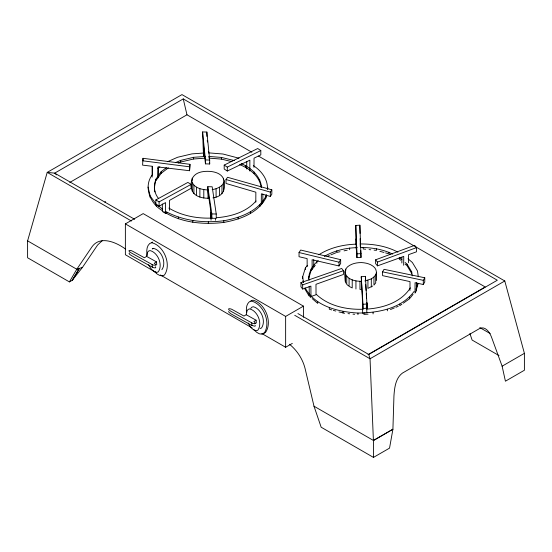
<?xml version="1.0" encoding="UTF-8"?>
<svg xmlns="http://www.w3.org/2000/svg" width="552" height="552" viewBox="0 0 552 552"><rect width="100%" height="100%" fill="white"/><g stroke="black" fill="none" stroke-linecap="round" stroke-linejoin="round"><path stroke-width="0.83" d="M210.519 218.378L210.526 209.229L207.787 190.606L207.787 186.686L212.175 186.79L216.239 214.017L216.239 218.357L211.851 218.254L211.03 212.665L211.03 220.151M215.418 220.255L215.418 218.592M362.409 309.789L362.409 299.377L361.243 276.745L365.424 276.352L367.156 308.126L362.974 308.513L362.623 302.855L362.623 313.267L365.134 313.032M366.804 312.88L366.804 302.468L367.156 308.126M246.723 169.022L246.758 161.488M249.821 171.037L249.877 160.163L227.293 171.037L224.195 169.015L224.195 165.096L257.715 148.529L260.813 150.544L260.813 154.891L254.044 158.155L253.996 167.359M401.863 262.98L401.89 257.335M403.684 265.27L403.733 256.404L377.451 265.871L375.629 263.573L375.629 259.799L414.649 245.336L416.47 247.634L416.47 251.822L408.583 254.658L408.535 262.724M409.95 290.449L410.005 281.61L382.57 275.641L382.57 271.86L384.033 269.321L424.764 277.773L424.764 281.962L423.301 284.508L415.069 282.714L415 293.16M416.518 282.583L416.463 290.614L415.366 292.525M255.797 202.204L255.859 192.206L226.016 183.457L226.016 179.538L227.534 177.282L271.839 189.84L271.839 194.187L270.321 196.443L261.365 193.821L261.296 204.647L262.814 202.391L262.869 194.062M155.623 265.236L156.74 264.567L156.513 261.896L154.27 263.235C157.375 265.153 153.849 265.871 152.124 264.518L131.224 252.906C126.16 249.952 130.534 249.663 133.363 251.622L144.389 257.75L146.632 256.404L147.543 252.25L148.626 251.056L150.034 250.567C158.051 252.547 163.144 265.07 158.265 271.867L156.851 272.357C152.752 272.046 150.344 268.01 148.626 264.718M254.651 323.893L256.335 322.885L256.1 320.208L253.858 321.554C256.97 323.465 253.444 324.183 251.719 322.837L230.812 311.224C225.754 308.271 230.129 307.975 232.958 309.941L243.984 316.068L246.22 314.723L247.137 310.569L248.214 309.375L249.628 308.885C257.639 310.866 262.738 323.389 257.853 330.186L256.445 330.676C252.347 330.365 249.932 326.322 248.221 323.037M152.159 177.123L152.083 166.262L142.588 165.131L143.002 158.307L189.985 164.317L189.571 170.72L157.92 166.952L157.996 177.813L158.355 166.98M189.571 170.72L189.985 164.317M162.447 210.671C150.248 203.971 143.058 186.486 152.414 174.667M157.348 177.04C152.959 183.312 153.566 192.745 158.596 198.527M154.353 187.963L155.905 179.069M209.67 198.223C202.95 198.596 193.138 196.719 191.682 188.922C189.667 179.131 193.683 172.728 203.571 171.548C210.94 170.665 222.228 171.982 224.077 180.67C225.878 189.971 222.594 196.588 212.962 197.864M223.553 191.482L223.553 183.085L224.077 180.67M163.82 211.699C181.442 222.87 203.44 224.857 223.788 222.428C239.872 219.51 257.501 213.389 265.788 198.182L266.14 194.877M267.368 189.191C268.182 179.462 261.268 170.616 253.306 165.635M265.788 198.182L266.492 194.932M102.21 240.679L97.607 245.012L82.448 267.403L72.277 280.25L69.414 281.906L27.6 257.77L27.6 240.858L47.217 172.396L181.967 94.599L504.783 280.975L524.4 353.328L524.4 370.24L505.425 381.197L502.12 366.19L491.853 338.093C490.224 333.201 485.691 325.514 479.529 328.578L402.449 373.083C395.487 378.251 394.507 387.946 393.949 395.963L392.914 429.235L389.539 448.127L373.469 457.401L321.16 427.213L313.984 406.155L305.104 368.626C302.751 359.09 297.093 350.444 289.489 344.255M302.682 278.436L302.682 276.821L305.38 267.906L307.367 265.388M308.644 278.601C308.92 271.591 312.825 265.029 318.207 260.682M308.885 277.801L311.059 270.604L311.059 268.99M345.241 281.237C345.097 276.476 343.579 270.57 347.491 266.892C351.348 263.614 356.53 262.559 361.47 262.579C366.245 262.835 371.282 264.084 374.698 267.644C377.671 271.246 375.981 276.241 376.429 280.478M375.705 274.799L373.952 277.014L373.952 285.108L375.705 282.886L375.705 274.799L376.429 272.384M417.781 283.273L416.063 288.938L416.063 290.559M416.553 288.938L418.023 284.08M423.301 284.508L423.301 280.319L424.764 277.773M69.414 281.906L76.79 269.252L91.956 246.854C100.271 235.062 116.665 242.487 125.704 249.2M79.226 268.341L72.277 280.25L79.619 268.327M307.167 266.65L307.119 258.591L299.032 256.721L299.032 252.533L300.667 250.028L340.66 259.681L340.66 263.463L339.025 265.967L312.087 259.737L312.149 269.41M339.025 265.967L339.025 262.193L340.66 259.681M228.7 311.362L228.97 312.322L231.047 313.902L251.947 325.507L255.017 326.225L255.307 325.425M270.321 196.443L270.321 192.096L271.839 189.84M158.307 175.681L161.177 171.617L166.38 167.691M155.905 180.752L161.177 173.293L168.332 167.891M212.189 189.653C216.536 188.86 221.311 187.204 223.553 183.085M256.018 200.983C246.385 212.203 230.77 216.632 216.439 217.73M165.876 213.244L165.876 211.568C183.526 221.007 204.13 223.27 223.788 220.752C239.872 217.833 257.501 211.706 265.788 196.498M311.059 270.604L313.163 267.934M314.219 266.595L315.275 265.257M410.384 287.861C401.097 302.317 383.109 308.119 366.721 309.079M305.228 287.965C315.199 306.546 338.507 311.804 357.958 313.06C378.065 312.867 401.463 308.692 414.076 291.463M410.101 298.121L413.082 294.34M161.881 269.707C166.759 262.911 161.667 250.387 153.649 248.4L152.242 248.89L153.235 248.297M250.746 308.409L251.829 307.209L253.244 306.719C261.255 308.699 266.354 321.223 261.469 328.019L260.061 328.509M157.858 168.298L159.873 166.773M318.835 254.776C329.751 247.751 343.027 244.591 355.93 244.177M324.293 256.383C334.243 250.698 345.814 247.834 357.268 247.648M364.837 280.954L371.303 278.891L373.952 277.014M367.929 280.292L367.929 288.379L372.628 286.046M401.904 304.186L399.807 305.67L399.807 304.048M403.305 303.2L409.598 298.749L409.598 297.135M373.469 457.401L373.469 440.489L392.914 429.235L373.407 440.503L370.033 358.772L368.743 354.46L297.921 313.564M368.743 354.46L497.311 280.23L183.257 98.911L54.689 173.135L47.217 172.396L131.445 221.021M69.759 182.457L186.976 114.788L251.843 152.235M104.825 202.08L105.605 201.632M156.685 272.812L125.373 254.734L125.373 223.891L143.182 213.61L303.448 306.139L303.448 317.276M27.6 240.858L76.79 269.252L78.225 268.424M125.373 223.891L285.639 316.42L303.448 306.139M261.786 333.491L285.639 347.263L292.318 343.406M368.012 354.646L485.222 286.978L258.557 156.112M504.783 280.975L370.033 358.772L294.727 315.295M313.95 406.175L373.469 440.489M502.12 366.19L524.4 353.328M169.581 210.367L169.533 200.376L191.095 188.294L191.095 184.375L187.859 182.422L155.843 199.934L155.843 204.281L159.079 206.227L165.552 202.605L165.6 213.431L166.932 212.686M155.843 199.934L159.079 201.887L191.095 184.375M224.195 165.096L227.293 167.118L260.813 150.544M167.566 161.688L177.578 157.272L191.965 153.877L203.143 153.076M175.529 162.633L180.69 160.356L193.6 157.313L205.033 156.492M178.475 163.006L180.69 162.033L193.6 158.99L205.033 158.169M327.136 256.432L329.371 255.5M330.862 254.879L336.085 252.719M390.464 309.548L394.356 307.933M395.915 307.285L398.247 306.312M377.451 265.871L377.451 262.09L416.47 247.634M302.675 289.062L310.907 286.115L310.976 296.548L316.034 294.733L315.972 284.301L343.413 274.475L343.413 270.701L341.681 268.451L300.943 282.631L300.943 286.812L302.675 289.062L302.675 284.873L300.943 282.631M302.675 284.873L343.413 270.701M151.234 242.597L152.662 242.1M250.822 300.916L252.968 300.171C265.139 303.179 272.881 322.202 265.464 332.532L263.325 333.27M76.79 269.252L82.448 267.403M129.478 252.954C128.043 253.644 130.838 255.114 131.452 255.583L152.359 267.189C153.132 267.679 156.885 268.693 155.436 266.747M340.032 251.719L336.83 252.409L336.83 250.787M344.034 250.856L347.236 250.166M362.974 308.513L362.974 304.325L367.156 303.938M211.54 218.081C196.836 218.62 181.546 215.749 168.864 208.083M356.033 244.17L355.798 225.437L359.869 225.188L361.022 257.391L356.951 257.639L356.178 238.768L356.178 249.269M356.951 257.639L356.951 253.858L361.022 253.609M360.125 243.963C373.028 243.874 386.434 246.006 397.923 252.154M360.656 247.475C371.531 247.524 382.812 249.2 392.617 254.099M345.014 271.515C345.587 279.229 355.177 281.554 361.608 281.244M361.608 289.338L359.973 289.42L359.973 281.327M363.326 309.244C346.766 309.844 328.668 306.112 316.317 294.382M363.837 314.378L368.039 314.164M207.787 186.686L211.851 213.914L216.239 214.017M203.522 156.175L202.598 131.935L206.862 132.059L209.691 160.059L209.691 163.978L205.427 163.854L203.522 145.279L203.522 156.175L205.227 156.223M202.598 131.935L205.427 159.935L209.691 160.059M209.07 152.897L222.939 154.008L238.975 158.217M209.118 156.444L221.393 157.43L234.386 160.577M209.118 158.12L221.393 159.107L231.95 161.667M191.682 180.532C192.889 187.804 201.749 189.75 208 189.95M365.714 249.235L363.202 248.966L363.202 247.344M369.06 249.587L370.737 249.766M374.083 250.125L375.76 250.304M338.997 311.949L344.69 313.26M348.008 313.612L349.664 313.791M352.983 314.143L354.639 314.323M142.588 160.784L189.571 166.801M382.57 271.86L423.301 280.319M299.032 252.533L339.025 262.193M379.879 251.319L383.985 252.464M385.627 252.926L388.091 253.616M331.731 309.913L329.309 309.23L329.309 307.616M333.346 310.362L335.768 311.045M226.016 179.538L270.321 192.096M241.1 163.564C251.146 167.691 260.578 176.157 261.579 187.542M239.602 164.579C249.566 168.539 259.813 176.295 261.193 187.618M390.395 254.596L388.912 253.851L388.912 252.23M146.632 256.404L156.513 261.896M246.22 314.723L256.1 320.208M479.805 327.584L490.21 333.587M499.008 355.578L472.119 340.053L469.911 333.574M134.647 219.303L54.689 173.135L56.594 174.88M160.411 274.965L252.098 327.895M165.6 213.431L162.364 211.478L162.329 203.985M148.04 187.059L150.192 196.015L156.278 204.371L162.447 208.994M408.038 258.784L412.365 262.497L417.498 271.011L418.299 276.752M401.89 259.688L399.303 257.467L399.303 259.088L400.593 260.199M405.127 262.469L407.065 264.132L411.668 271.77L412.234 275.821M405.127 264.084L406.417 265.195M348.498 285.86L346.739 284.356L346.739 276.262M309.7 296.5L310.935 297.562M312.17 298.618L317.731 303.393L317.731 301.778M253.975 329.806L256.652 332.29L259.33 333.781L261.827 334.167L263.973 333.422C271.391 323.099 263.649 304.076 251.47 301.068L249.332 301.806C246.33 304.373 246.075 308.706 246.516 312.37M154.381 271.487L157.065 273.971L159.742 275.462L162.24 275.848L164.379 275.103C171.796 264.781 164.054 245.757 151.883 242.749L149.737 243.487C146.273 246.475 146.556 251.546 147.067 255.679M375.629 259.799L377.451 262.09M310.976 296.548L309.244 294.306L309.196 286.274M411.254 272.695L407.065 265.753L407.065 264.132M346.049 283.204L345.352 282.051L345.352 273.958M304.373 288.165L308.651 295.258M154.374 189.571L154.953 191.979M183.257 98.911L186.976 114.788M308.644 276.987L309.092 280.223M302.682 276.821L303.49 282.555M303.027 280.899L303.262 282.534M207.269 140.387L207.435 141.981M208.387 151.317L208.566 153.007M208.911 156.382L209.084 158.072M209.518 162.288L209.691 163.978M251.719 322.837L251.947 325.507M152.124 264.518L152.359 267.189M365.686 284.418L366.059 290.414M366.273 293.843L366.542 298.128M361.243 276.745L362.974 304.325M360.035 233.42L359.869 225.188M360.566 246.24L360.249 238.519L360.249 246.599M360.739 250.525L361.022 257.391M355.798 225.437L356.951 253.858M152.518 166.283L152.573 174.639M313.729 259.647L313.777 267.706M411.668 271.77L411.668 273.392M387.345 309.223L387.345 310.838M376.595 248.779L376.595 250.394M373.076 312.294L373.076 313.909M371.303 278.891L371.303 286.978M365.424 276.352L365.424 280.133M357.958 313.06L357.958 314.674M355.936 280.899L355.936 288.986M352.217 279.857L352.217 287.944L349.085 286.364L349.085 278.277M349.637 248.034L349.637 249.649M345.738 269.107L345.738 270.721M343.033 311.459L343.033 313.081M316.855 261.634L316.855 263.256M309.079 294.347L309.079 295.969M305.38 267.906L305.38 269.528M285.639 316.42L285.639 347.263M267.72 187.57L267.72 189.246M259.916 204.806L259.916 206.489M259.647 179.51L259.647 181.187M254.182 172.01L254.182 173.687M250.498 211.92L250.498 213.603M245.571 165.552L245.571 167.235M238.174 217.364L238.174 219.04M227.293 167.118L227.293 171.037M223.788 220.752L223.788 222.428M223.491 178.248L223.491 179.924M221.966 185.334L221.966 193.731M221.393 157.43L221.393 159.107M219.413 187.259L219.413 195.656M216.08 188.736L216.08 197.126M211.851 213.914L211.851 218.254M208.318 221.863L208.318 223.539M208 190.792L208 198.347M206.862 132.059L206.862 136.406M205.427 159.935L205.427 163.854M203.798 189.612L203.798 198.009M199.879 188.667L199.879 197.057M196.512 187.162L196.512 195.56M193.911 185.217L193.911 193.607M193.6 157.313L193.6 158.99M192.814 220.621L192.814 222.297M192.262 182.953L192.262 191.351M192.2 178.11L192.2 180.628M180.69 160.356L180.69 162.033M178.337 217.108L178.337 218.785M161.177 171.617L161.177 173.293M159.079 201.887L159.079 206.227M156.278 204.371L156.278 206.048M150.192 196.015L150.192 197.692M143.002 158.307L143.002 160.48"/></g></svg>
